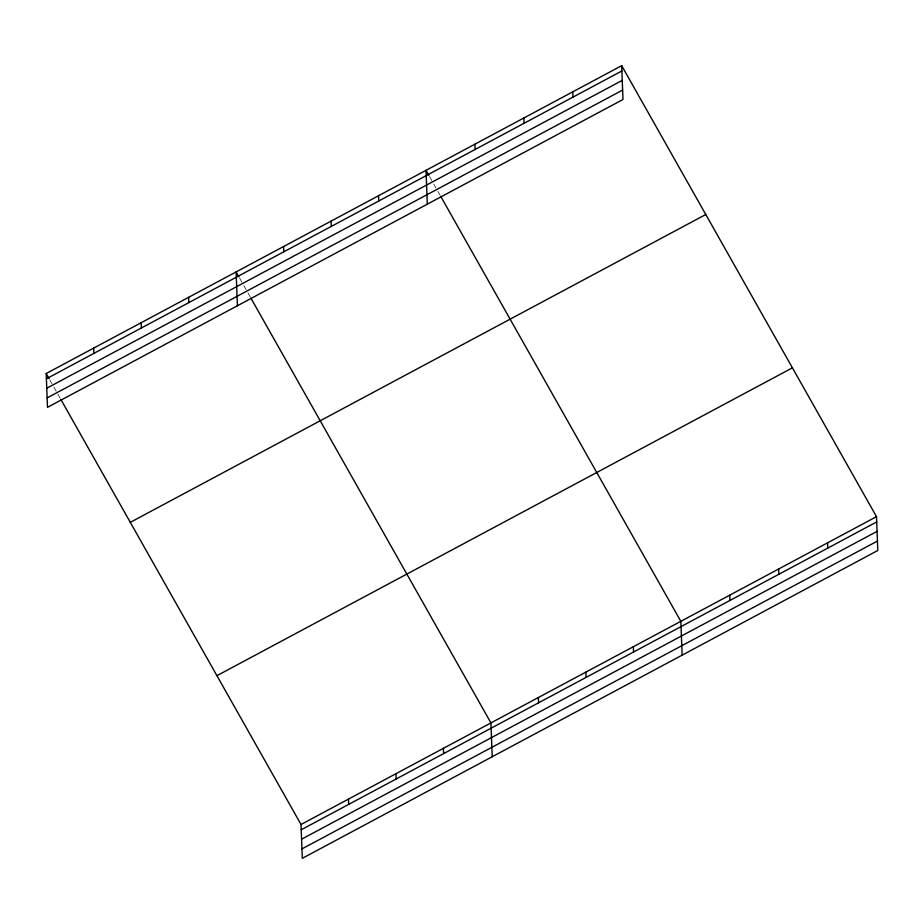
<?xml version="1.0" encoding="UTF-8"?>
<svg xmlns="http://www.w3.org/2000/svg" width="924" height="924" viewBox="0 0 924 924"><rect width="100%" height="100%" fill="white"/><g stroke="black" fill="none" stroke-linecap="round" stroke-linejoin="round"><path stroke-width="0.69" stroke-dasharray="4.62 3.46" d="M429.521 176.542L433.021 182.744M433.726 183.992L437.225 190.182M437.93 191.43L440.032 195.149M239.616 278.136L243.116 284.338M243.821 285.574L247.32 291.776M248.025 293.012L250.127 296.731M49.7 379.718L53.211 385.92M53.904 387.168L60.21 398.325"/><path stroke-width="1.39" d="M621.679 65.673L622.984 99.503L47.494 407.345L46.2 373.515L621.679 65.673L876.506 516.655L877.8 550.485L302.321 858.327L301.016 824.497L60.915 399.561M46.408 378.794L621.887 70.952M46.766 388.219L622.245 80.376M47.136 397.921L622.614 90.078M130.296 522.349L705.774 214.507M216.932 675.675L792.411 367.833M301.016 824.497L876.506 516.655M301.224 829.775L876.703 521.933M301.582 839.2L877.061 531.358M301.952 848.902L877.442 541.06M428.817 175.306L426.022 170.339L427.315 204.169M440.736 196.385L680.838 621.321L682.131 655.151M238.912 276.888L236.105 271.933L237.41 305.752M250.82 297.978L490.933 722.914L492.226 756.733M46.2 373.515L49.007 378.482M827.581 542.827L827.789 548.105M778.666 568.988L778.874 574.266M729.752 595.16L729.96 600.438M633.356 646.719L633.564 651.998M572.764 91.846L572.972 97.124M585.885 672.118L586.082 677.396M523.85 118.006L524.058 123.285M538.403 697.516L538.611 702.794M474.936 144.179L475.132 149.457M443.451 748.313L443.659 753.591M378.54 195.738L378.748 201.016M395.969 773.711L396.177 778.99M331.069 221.136L331.266 226.415M348.498 799.11L348.695 804.388M283.587 246.535L283.784 251.813M188.635 297.332L188.831 302.61M141.153 322.73L141.36 328.008M93.682 348.129L93.878 353.395"/></g></svg>
